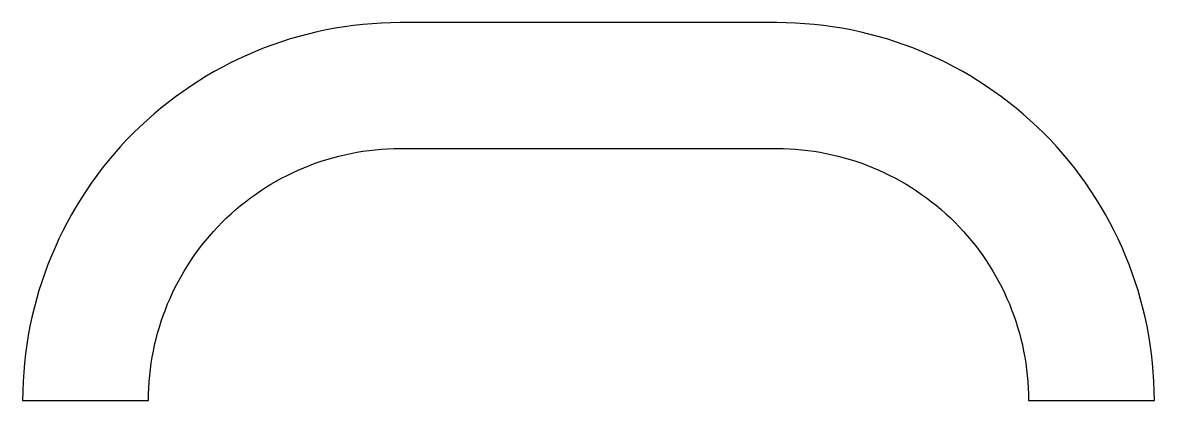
# Model space of a CAD drawing. Header units: inches. Extents: x -5.92 to -1.42, y 4.61 to 6.11.
import ezdxf

# ---------------------------------------------------------------- set-up
doc = ezdxf.new("R2010")
doc.units = ezdxf.units.IN
doc.layers.get('0').update_dxf_attribs({"linetype": 'CONTINUOUS'})

msp = doc.modelspace()

# ---------------------------------------------------------------- linework, layer by layer
msp.add_lwpolyline([(-2.9227, 6.1077), (-4.4201, 6.1077, 0.414214), (-5.9201, 4.6077), (-5.4201, 4.6077, -0.414214), (-4.4201, 5.6077), (-2.9227, 5.6077, -0.414214), (-1.9227, 4.6077), (-1.4227, 4.6077, 0.414214)], format="xyb", close=True)

doc.saveas('drawing.dxf')
